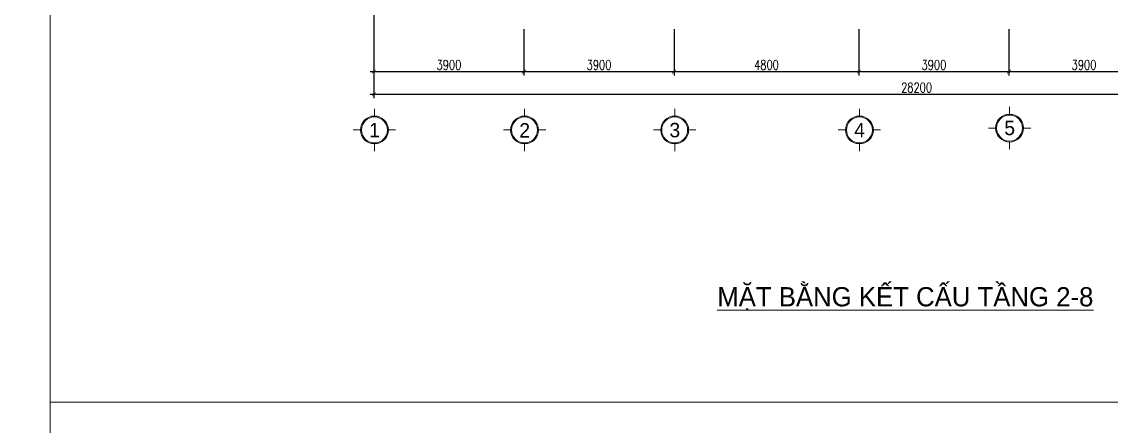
# Model space of a CAD drawing. Header units: millimetres. Extents: x 0 to 8478784, y 0 to 684185.
# Drawn here: x 3880636 to 3908939, y 602969 to 613471 of the extents above; entities that cross this region are included whole.
import ezdxf
from ezdxf.enums import TextEntityAlignment as Align

# ---------------------------------------------------------------- set-up
doc = ezdxf.new("R2010")
doc.units = ezdxf.units.MM
doc.header["$LTSCALE"] = 5000
doc.header["$MEASUREMENT"] = 0
doc.header["$PDMODE"] = 1
doc.header["$PDSIZE"] = -2
doc.linetypes.add('CENTER', pattern=[2, 1.25, -0.25, 0.25, -0.25])
for name, color, linetype, lineweight in [('00-XM.Dim', 8, 'Continuous', 15), ('00-XMT.Axes', 22, 'CENTER', 15), ('00-XMT.Text', 4, 'Continuous', 20), ('02-XMT.Beams', 94, 'Continuous', 25), ('net thay', 7, 'Continuous', 15)]:
    doc.layers.add(name, color=color, linetype=linetype, lineweight=lineweight)
doc.styles.add('VnAvantH', font='VHAVAN.TTF')
doc.styles.add('vnsimli 0.7', font='vnsimli.shx', dxfattribs={"width": 0.75})
doc.dimstyles.new('XMT 1-1-100', dxfattribs={"dimscale": 100, "dimtxt": 2.5, "dimasz": 1, "dimexe": 1, "dimexo": 0, "dimgap": 0.5, "dimtad": 1, "dimdec": 0, "dimzin": 0, "dimdsep": 46, "dimtxsty": 'vnsimli 0.7', "dimblk": 'ARCHTICK', "dimcen": 1.5, "dimdle": 1, "dimclrd": 8, "dimclre": 8, "dimclrt": 116, "dimadec": 0, "dimazin": 0, "dimtfac": 1, "dimtdec": 0, "dimtofl": 0, "dimtmove": 0, "dimatfit": 3, "dimfxl": 0.18, "dimtolj": 1, "dimtzin": 0, "dimarcsym": 0})

# ---------------------------------------------------------------- blocks, each defined once
blk = doc.blocks.new('_ArchTick')
at = {"color": 0, "linetype": 'ByBlock', "const_width": 0.15}
blk.add_lwpolyline([(-0.5, -0.5), (0.5, 0.5)], dxfattribs=at)
blk = doc.blocks.new('*D165')
at = {"layer": '00-XM.Dim', "color": 8, "linetype": 'Continuous', "lineweight": -2, "transparency": 16777216}
for p, q in [((3889783, 613278), (3889783, 612077)), ((3893683, 613278), (3893683, 612077)), ((3889683, 612177), (3893783, 612177))]:
    blk.add_line(p, q, dxfattribs=at)
at = {"layer": 'Defpoints', "color": 0, "linetype": 'Continuous', "lineweight": 100, "transparency": 16777216}
for p in [(3889783, 613278), (3893683, 613278), (3893683, 612177)]:
    blk.add_point(p, dxfattribs=at)
at = {"layer": '00-XM.Dim', "color": 8, "linetype": 'Continuous', "lineweight": -2, "transparency": 16777216, "xscale": 100, "yscale": 100, "zscale": 100, "rotation": 180}
blk.add_blockref('_ArchTick', (3889783, 612177), dxfattribs=at)
at = {"layer": '00-XM.Dim', "color": 8, "linetype": 'Continuous', "lineweight": -2, "transparency": 16777216, "xscale": 100, "yscale": 100, "zscale": 100}
blk.add_blockref('_ArchTick', (3893683, 612177), dxfattribs=at)
at = {"layer": '00-XM.Dim', "color": 116, "linetype": 'Continuous', "lineweight": 15, "transparency": 16777216, "insert": (3891733, 612352), "char_height": 250, "attachment_point": 5, "style": 'vnsimli 0.7'}
blk.add_mtext('\\A1;3900', dxfattribs=at)
blk = doc.blocks.new('*D166')
at = {"layer": '00-XM.Dim', "color": 8, "linetype": 'Continuous', "lineweight": -2, "transparency": 16777216}
for p, q in [((3893683, 613278), (3893683, 612077)), ((3897583, 613278), (3897583, 612077)), ((3893583, 612177), (3897683, 612177))]:
    blk.add_line(p, q, dxfattribs=at)
at = {"layer": 'Defpoints', "color": 0, "linetype": 'Continuous', "lineweight": 100, "transparency": 16777216}
for p in [(3893683, 613278), (3897583, 613278), (3897583, 612177)]:
    blk.add_point(p, dxfattribs=at)
at = {"layer": '00-XM.Dim', "color": 8, "linetype": 'Continuous', "lineweight": -2, "transparency": 16777216, "xscale": 100, "yscale": 100, "zscale": 100, "rotation": 180}
blk.add_blockref('_ArchTick', (3893683, 612177), dxfattribs=at)
at = {"layer": '00-XM.Dim', "color": 8, "linetype": 'Continuous', "lineweight": -2, "transparency": 16777216, "xscale": 100, "yscale": 100, "zscale": 100}
blk.add_blockref('_ArchTick', (3897583, 612177), dxfattribs=at)
at = {"layer": '00-XM.Dim', "color": 116, "linetype": 'Continuous', "lineweight": 15, "transparency": 16777216, "insert": (3895633, 612352), "char_height": 250, "attachment_point": 5, "style": 'vnsimli 0.7'}
blk.add_mtext('\\A1;3900', dxfattribs=at)
blk = doc.blocks.new('*D167')
at = {"layer": '00-XM.Dim', "color": 8, "linetype": 'Continuous', "lineweight": -2, "transparency": 16777216}
for p, q in [((3897583, 613278), (3897583, 612077)), ((3902383, 613278), (3902383, 612077)), ((3897483, 612177), (3902483, 612177))]:
    blk.add_line(p, q, dxfattribs=at)
at = {"layer": 'Defpoints', "color": 0, "linetype": 'Continuous', "lineweight": 100, "transparency": 16777216}
for p in [(3897583, 613278), (3902383, 613278), (3902383, 612177)]:
    blk.add_point(p, dxfattribs=at)
at = {"layer": '00-XM.Dim', "color": 8, "linetype": 'Continuous', "lineweight": -2, "transparency": 16777216, "xscale": 100, "yscale": 100, "zscale": 100, "rotation": 180}
blk.add_blockref('_ArchTick', (3897583, 612177), dxfattribs=at)
at = {"layer": '00-XM.Dim', "color": 8, "linetype": 'Continuous', "lineweight": -2, "transparency": 16777216, "xscale": 100, "yscale": 100, "zscale": 100}
blk.add_blockref('_ArchTick', (3902383, 612177), dxfattribs=at)
at = {"layer": '00-XM.Dim', "color": 116, "linetype": 'Continuous', "lineweight": 15, "transparency": 16777216, "insert": (3899983, 612352), "char_height": 250, "attachment_point": 5, "style": 'vnsimli 0.7'}
blk.add_mtext('\\A1;4800', dxfattribs=at)
blk = doc.blocks.new('*D168')
at = {"layer": '00-XM.Dim', "color": 8, "linetype": 'Continuous', "lineweight": -2, "transparency": 16777216}
for p, q in [((3902383, 613278), (3902383, 612077)), ((3906283, 613278), (3906283, 612077)), ((3902283, 612177), (3906383, 612177))]:
    blk.add_line(p, q, dxfattribs=at)
at = {"layer": 'Defpoints', "color": 0, "linetype": 'Continuous', "lineweight": 100, "transparency": 16777216}
for p in [(3902383, 613278), (3906283, 613278), (3906283, 612177)]:
    blk.add_point(p, dxfattribs=at)
at = {"layer": '00-XM.Dim', "color": 8, "linetype": 'Continuous', "lineweight": -2, "transparency": 16777216, "xscale": 100, "yscale": 100, "zscale": 100, "rotation": 180}
blk.add_blockref('_ArchTick', (3902383, 612177), dxfattribs=at)
at = {"layer": '00-XM.Dim', "color": 8, "linetype": 'Continuous', "lineweight": -2, "transparency": 16777216, "xscale": 100, "yscale": 100, "zscale": 100}
blk.add_blockref('_ArchTick', (3906283, 612177), dxfattribs=at)
at = {"layer": '00-XM.Dim', "color": 116, "linetype": 'Continuous', "lineweight": 15, "transparency": 16777216, "insert": (3904333, 612352), "char_height": 250, "attachment_point": 5, "style": 'vnsimli 0.7'}
blk.add_mtext('\\A1;3900', dxfattribs=at)
blk = doc.blocks.new('*D169')
at = {"layer": '00-XM.Dim', "color": 8, "linetype": 'Continuous', "lineweight": -2, "transparency": 16777216}
for p, q in [((3906283, 613278), (3906283, 612077)), ((3910183, 613278), (3910183, 612077)), ((3906183, 612177), (3910283, 612177))]:
    blk.add_line(p, q, dxfattribs=at)
at = {"layer": 'Defpoints', "color": 0, "linetype": 'Continuous', "lineweight": 100, "transparency": 16777216}
for p in [(3906283, 613278), (3910183, 613278), (3910183, 612177)]:
    blk.add_point(p, dxfattribs=at)
at = {"layer": '00-XM.Dim', "color": 8, "linetype": 'Continuous', "lineweight": -2, "transparency": 16777216, "xscale": 100, "yscale": 100, "zscale": 100, "rotation": 180}
blk.add_blockref('_ArchTick', (3906283, 612177), dxfattribs=at)
at = {"layer": '00-XM.Dim', "color": 8, "linetype": 'Continuous', "lineweight": -2, "transparency": 16777216, "xscale": 100, "yscale": 100, "zscale": 100}
blk.add_blockref('_ArchTick', (3910183, 612177), dxfattribs=at)
at = {"layer": '00-XM.Dim', "color": 116, "linetype": 'Continuous', "lineweight": 15, "transparency": 16777216, "insert": (3908233, 612352), "char_height": 250, "attachment_point": 5, "style": 'vnsimli 0.7'}
blk.add_mtext('\\A1;3900', dxfattribs=at)
blk = doc.blocks.new('00-XMT-Axis symbol')
at = {"layer": '00-XMT.Axes', "linetype": 'Continuous'}
for p, q in [((0, 2.9), (0, 4.4)), ((-2.9, 0), (-4.4, 0)), ((2.9, 0), (4.4, 0)), ((0, -2.9), (0, -4.4))]:
    blk.add_line(p, q, dxfattribs=at)
blk.add_circle((0, 0), 2.9, dxfattribs=at)
at = {"layer": '00-XMT.Axes', "color": 7, "linetype": 'Continuous'}
blk.add_circle((0, 0), 2.7, dxfattribs=at)
at = {"layer": '00-XMT.Text', "color": 7, "style": 'VnAvantH'}
blk.add_attdef('00', text='', height=3, dxfattribs=at).set_placement((0.03, -1.47), align=Align.CENTER)
blk = doc.blocks.new('*D177')
at = {"layer": '02-XMT.Beams', "color": 8, "lineweight": -2, "transparency": 16777216}
for p, q in [((3889783, 614165), (3889783, 611490)), ((3917983, 614165), (3917983, 611490)), ((3889683, 611590), (3918083, 611590))]:
    blk.add_line(p, q, dxfattribs=at)
at = {"layer": 'Defpoints', "color": 0, "lineweight": 100, "transparency": 16777216}
for p in [(3889783, 614165), (3917983, 614165), (3917983, 611590)]:
    blk.add_point(p, dxfattribs=at)
at = {"layer": '02-XMT.Beams', "color": 8, "lineweight": -2, "transparency": 16777216, "xscale": 100, "yscale": 100, "zscale": 100, "rotation": 180}
blk.add_blockref('_ArchTick', (3889783, 611590), dxfattribs=at)
at = {"layer": '02-XMT.Beams', "color": 8, "lineweight": -2, "transparency": 16777216, "xscale": 100, "yscale": 100, "zscale": 100}
blk.add_blockref('_ArchTick', (3917983, 611590), dxfattribs=at)
at = {"layer": '02-XMT.Beams', "color": 116, "lineweight": 100, "transparency": 16777216, "insert": (3903883, 611764), "char_height": 250, "attachment_point": 5, "style": 'vnsimli 0.7'}
blk.add_mtext('\\A1;28200', dxfattribs=at)

msp = doc.modelspace()

# ---------------------------------------------------------------- linework, layer by layer
at = {"layer": '02-XMT.Beams', "linetype": 'Continuous', "lineweight": 15}
for points in [[(3881376, 633295), (3923376, 633295), (3923376, 603595), (3881376, 603595)], [(3881376, 603595), (3923376, 603595), (3923376, 573895), (3881376, 573895)]]:
    msp.add_lwpolyline(points, close=True, dxfattribs=at)
at = {"layer": 'net thay', "linetype": 'CENTER', "lineweight": 15}
msp.add_circle((3911642, 421190.5), 262994, dxfattribs=at)

# ---------------------------------------------------------------- block references
at = {"layer": '00-XM.Dim', "linetype": 'CENTER', "lineweight": 15}
ref = msp.add_blockref('00-XMT-Axis symbol', (3889797.9, 610661.9), dxfattribs=dict(at, xscale=-125, yscale=125, zscale=125, rotation=180))
ref.add_attrib('00', '1', dxfattribs={"layer": '00-XMT.Text', "color": 7, "height": 375, "style": 'VnAvantH'}).set_placement((3889801.1, 610470.9), align=Align.CENTER)
ref = msp.add_blockref('00-XMT-Axis symbol', (3893697.9, 610661.9), dxfattribs=dict(at, xscale=-125, yscale=125, zscale=125, rotation=180))
ref.add_attrib('00', '2', dxfattribs={"layer": '00-XMT.Text', "color": 7, "height": 375, "style": 'VnAvantH'}).set_placement((3893701.1, 610464.7), align=Align.CENTER)
ref = msp.add_blockref('00-XMT-Axis symbol', (3897597.9, 610661.9), dxfattribs=dict(at, xscale=-125, yscale=125, zscale=125, rotation=180))
ref.add_attrib('00', '3', dxfattribs={"layer": '00-XMT.Text', "color": 7, "height": 375, "style": 'VnAvantH'}).set_placement((3897601.1, 610471.4), align=Align.CENTER)
ref = msp.add_blockref('00-XMT-Axis symbol', (3902397.9, 610661.9), dxfattribs=dict(at, xscale=-125, yscale=125, zscale=125, rotation=180))
ref.add_attrib('00', '4', dxfattribs={"layer": '00-XMT.Text', "color": 7, "height": 375, "style": 'VnAvantH'}).set_placement((3902401.1, 610470.9), align=Align.CENTER)
ref = msp.add_blockref('00-XMT-Axis symbol', (3906297.9, 610711.9), dxfattribs=dict(at, xscale=-125, yscale=125, zscale=125, rotation=180))
ref.add_attrib('00', '5', dxfattribs={"layer": '00-XMT.Text', "color": 7, "height": 375, "style": 'VnAvantH'}).set_placement((3906301.1, 610527.6), align=Align.CENTER)

# ---------------------------------------------------------------- texts
at = {"layer": '00-XMT.Text', "color": 7, "ltscale": 0.015, "style": 'VnAvantH'}
msp.add_text('%%UmÆt b»ng kÕt cÊu TÇNG 2-8', height=500, dxfattribs=at).set_placement((3903590.7, 606331), align=Align.MIDDLE_CENTER)

# ---------------------------------------------------------------- dimensions: what is measured, and where the dimension line sits
at = {"layer": '00-XM.Dim', "linetype": 'Continuous', "lineweight": 15}
for base, p1, p2, picture, middle in [((3893682.9, 612176.9), (3889782.9, 613278.3), (3893682.9, 613278.3), '*D165', (3891732.9, 612351.9)), ((3897582.9, 612176.9), (3893682.9, 613278.3), (3897582.9, 613278.3), '*D166', (3895632.9, 612351.9)), ((3902382.9, 612176.9), (3897582.9, 613278.3), (3902382.9, 613278.3), '*D167', (3899982.9, 612351.9)), ((3906282.9, 612176.9), (3902382.9, 613278.3), (3906282.9, 613278.3), '*D168', (3904332.9, 612351.9)), ((3910182.9, 612176.9), (3906282.9, 613278.3), (3910182.9, 613278.3), '*D169', (3908232.9, 612351.9))]:
    dim = msp.add_linear_dim(base=base, p1=p1, p2=p2, dimstyle='XMT 1-1-100', dxfattribs=at)
    dim.commit()
    dim.dimension.update_dxf_attribs({"geometry": picture, "text_midpoint": middle})
at = {"layer": '02-XMT.Beams', "lineweight": 100}
dim = msp.add_linear_dim(base=(3917982.9, 611589.5), p1=(3889782.9, 614165.1), p2=(3917982.9, 614165.1), dimstyle='XMT 1-1-100', dxfattribs=at)
dim.commit()
dim.dimension.update_dxf_attribs({"geometry": '*D177', "text_midpoint": (3903882.9, 611764.5)})

doc.saveas('drawing.dxf')
